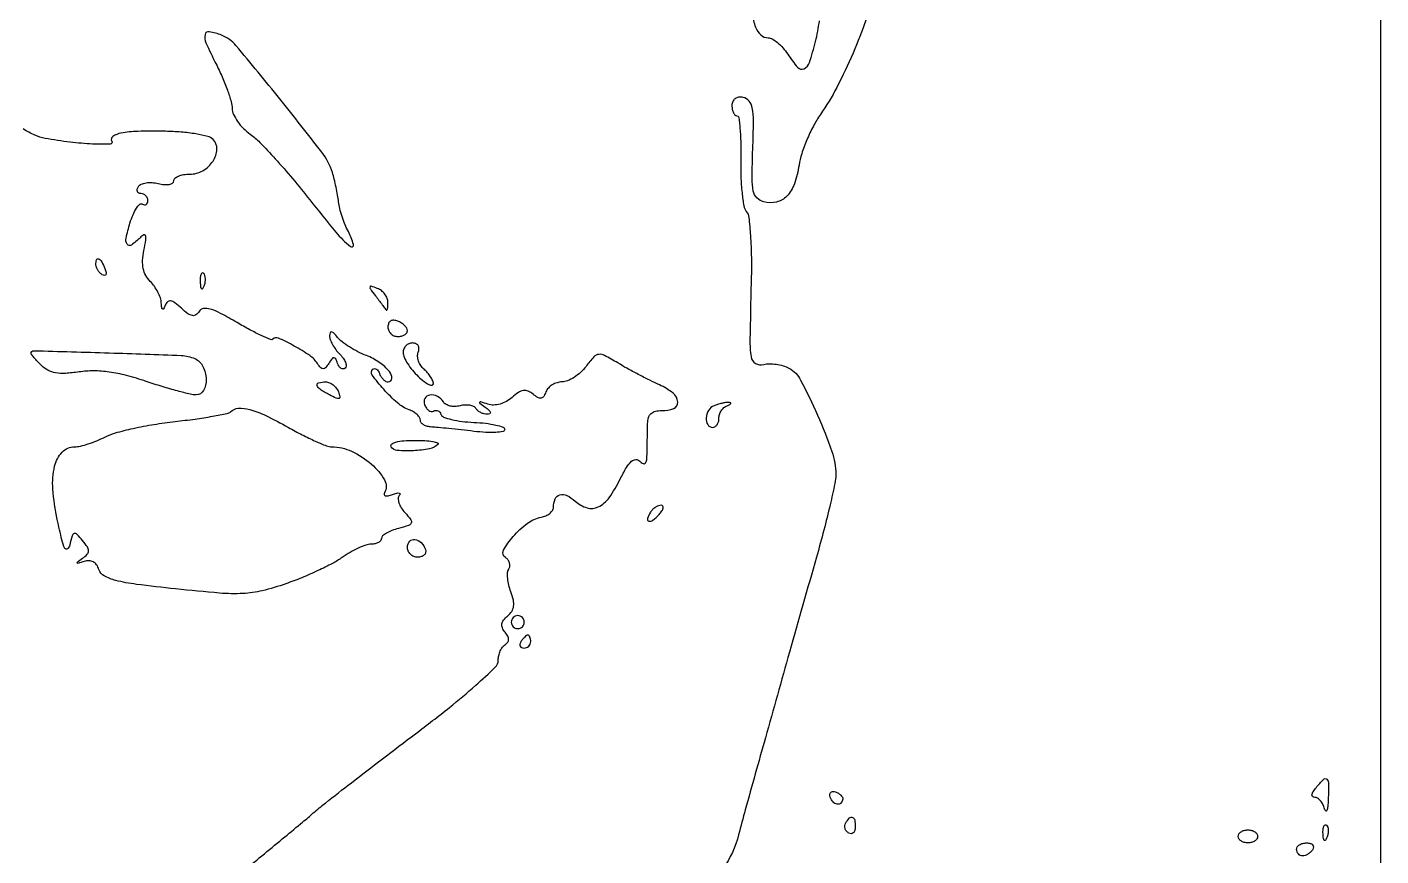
# Model space of a CAD drawing. Extents: x 0 to 353, y 0 to 448.
# Drawn here: x 144.4 to 353, y 122 to 249.7 of the extents above; entities that cross this region are included whole.
import ezdxf

# ---------------------------------------------------------------- set-up
doc = ezdxf.new("R2010")
doc.units = 0

msp = doc.modelspace()

# ---------------------------------------------------------------- linework, layer by layer
msp.add_lwpolyline([(0, 224), (0, 0), (176.5, 0), (353, 0), (353, 224), (353, 448), (176.5, 448), (0, 448)], close=True)
for points in [[(273.679324, 250.820033, -0.017482), (271.667561, 245.661514, -0.018277), (269.154398, 240.369389, -0.031537), (266.636598, 236.19711, 0.030332), (265.553303, 234.411706, 0.021271), (264.546635, 232.285496, 0.021541), (263.754434, 230.158792, 0.041318), (263.338059, 228.387794, -0.047362), (262.625412, 225.512761, -0.106977), (261.457385, 223.61096, -0.145486), (259.86785, 222.705202, -0.121789), (257.919519, 222.731297, -0.134735), (256.8618, 223.342023, -0.144177), (256.297616, 224.392348, -0.054756), (256.104717, 226.371843, -0.00626), (256.215995, 230.86138, 0.006625), (256.319149, 235.149319, 0.048339), (256.143137, 237.195701, 0.125372), (255.647491, 238.271192, 0.176553), (254.75, 238.80918, 0.074552), (254.032004, 238.839118, 0.127616), (253.47445, 238.628605, 0.140722), (253.124453, 238.192514, 0.099502), (253, 237.573324, 0.045708), (253.055166, 236.971133, 0.065645), (253.220313, 236.462254, 0.085694), (253.46346, 236.118684, 0.198641), (253.75, 236.000307, -0.375162), (254.042549, 235.745056, -0.011415), (254.238104, 234.017622, -0.017295), (254.358757, 231.838456, -0.010423), (254.35844, 229.250307, 0.014053), (254.377534, 226.574992, 0.018032), (254.552887, 224.119861, 0.016047), (254.835076, 222.109464, 0.12816), (255.219171, 221.264114, -0.143825), (255.60756, 220.334403, -0.01055), (255.855926, 217.548854, -0.013869), (255.993028, 214.131019, -0.009618), (255.966429, 210.264114, 0.00218), (255.77667, 201.542316, 0.042456), (255.958274, 198.854661, 0.226375), (256.637909, 197.85605, 0.198486), (257.897767, 197.683517, -0.06332), (258.768777, 197.796775, -0.036913), (259.821107, 197.721978, -0.036321), (260.881285, 197.487837, -0.050399), (261.780357, 197.117549, -0.150656), (263.590753, 195.288731, -0.01645), (266.187312, 189.891081, -0.019803), (268.398879, 184.287109, -0.083623), (269.005738, 180.739479, -0.05292), (268.861373, 179.345268, -0.005304), (268.131363, 176.073472, -0.006616), (267.16583, 172.184665, -0.005215), (266.021085, 168, 0.000425), (261.868795, 153.373065, 0.000578), (258.148345, 140.166492, 0.000401), (255.058231, 129.114526, 0.006064), (254.034194, 125.260524, -0.094155), (251.609549, 120.047307, -0.031161)], [(256.151141, 251.675628, 0.067648), (256.645891, 249.64521, 0.112014), (257.464932, 248.440793, 0.189858), (258.583936, 248, -0.131419), (259.223195, 247.829025, -0.042712), (260.03265, 247.265625, -0.039162), (260.864041, 246.45669, -0.035205), (261.591957, 245.5, 0.033465), (263.127192, 243.467638, 0.331304), (264.110314, 243.250784, 0.211626), (264.942258, 244.178639, 0.016796), (265.877544, 247.427962, 0.031633), (266.469683, 250.619831, 0.07719)], [(177.792869, 119.747785, 0.001234), (180.963567, 122.331108, 0.001239), (184.11728, 124.926656, 0.001209), (186.856697, 127.203822, 0.004964), (188.5, 128.604498, -0.012415), (190.352143, 130.13613, -0.001642), (194.364063, 133.268152, -0.001903), (199.148421, 136.948899, -0.001596), (204.25, 140.817163, 0.006863), (209.484232, 144.873562, 0.013416), (213.520686, 148.272402, 0.009611), (216.533116, 151.055818, 0.204186), (217, 152.151433, -0.054604), (217.077772, 152.861456, -0.049292), (217.308014, 153.563985, -0.052407), (217.646856, 154.155888, -0.098461), (218.048558, 154.530011, 0.094464), (218.452344, 154.900145, 0.163146), (218.592952, 155.328687, 0.125886), (218.459112, 155.838244, 0.046386), (218.036227, 156.456349, -0.070599), (217.628942, 157.11803, -0.143242), (217.552661, 157.719023, -0.128748), (217.812567, 158.309911, -0.051946), (218.433467, 158.944783, 0.074768), (219.070778, 159.65863, 0.111574), (219.362314, 160.439491, 0.089627), (219.320554, 161.394934, 0.035231), (218.938644, 162.661377, -0.032693), (218.620797, 163.696369, -0.035754), (218.452232, 164.733503, -0.038397), (218.440672, 165.630405, -0.123042), (218.620961, 166.195719, 0.111559), (218.774714, 166.642593, 0.100082), (218.730454, 167.131281, 0.09457), (218.494269, 167.586728, 0.087786), (218.101622, 167.937194, -0.396761), (217.800292, 169.061769, -0.057719), (219.285859, 171.192143, -0.051491), (221.508124, 173.236263, -0.113109), (223.609159, 174.163247, 0.055756), (224.332291, 174.388246, 0.065876), (224.944566, 174.759109, 0.077265), (225.358772, 175.212376, 0.147602), (225.5, 175.680362, -0.0992), (225.758578, 176.97085, -0.228146), (226.480596, 177.612685, -0.186805), (227.561696, 177.513713, -0.068838), (228.849251, 176.636426, 0.111133), (230.677087, 175.603895, 0.189245), (232.402135, 175.744311, 0.125506), (234.080067, 177.171989, 0.039183), (235.786213, 180.032695, -0.017498), (236.753151, 181.826292, -0.074691), (237.514532, 182.770643, -0.177001), (238.174819, 183.044204, -0.209957), (238.798948, 182.801052, 0.079438), (239.311016, 182.430156, 0.34315), (239.655823, 182.497474, 0.155227), (239.867746, 182.98657, 0.021713), (239.931846, 184.100919, -0.000461), (239.947851, 185.170596, -0.0003), (239.968203, 186.405288, -0.000302), (239.989503, 187.609412, -0.000577), (240.008313, 188.576656, -0.066082), (240.152922, 189.517108, -0.136001), (240.542155, 190.145057, -0.133573), (241.204671, 190.489965, -0.062709), (242.174339, 190.576656, 0.102971), (244.037648, 190.894839, 0.331669), (244.661836, 191.899472, 0.20716), (243.924737, 193.271124, 0.060835), (241.838075, 194.543677, -0.009015), (240.335846, 195.25851, -0.005363), (238.571831, 196.16101, -0.005367), (236.832178, 197.098679, -0.00923), (235.406454, 197.92173, 0.013162), (233.371393, 199.075304, 0.150423), (232.47642, 199.248128, 0.18483), (231.725809, 198.863642, 0.021943), (230.516381, 197.39228, -0.045436), (229.689126, 196.477008, -0.042425), (228.692011, 195.702732, -0.04526), (227.682319, 195.170644, -0.098956), (226.828543, 195, 0.073937), (226.061767, 194.885991, 0.064302), (225.320843, 194.551878, 0.066863), (224.716739, 194.057752, 0.096617), (224.351832, 193.474477, -0.052949), (223.993539, 192.772964, -0.205998), (223.596353, 192.509046, -0.18051), (223.093879, 192.598927, -0.039657), (222.364459, 193.112489, 0.070715), (221.583683, 193.592831, 0.141709), (220.87158, 193.685054, 0.111477), (220.104767, 193.383402, 0.034698), (219.12586, 192.613902, -0.057206), (218.255253, 191.99069, -0.058628), (217.273079, 191.587117, -0.062333), (216.284421, 191.439478, -0.085016), (215.394618, 191.570222, 0.004007), (214.317794, 191.912195, 0.29892), (214.149939, 191.863666, 0.433242), (214.165368, 191.722987, 0.005076), (215, 191.109645, -0.026931), (215.568656, 190.652197, -0.142017), (215.778248, 190.315924, -0.364221), (215.682329, 190.103059, -0.109435), (215.309017, 190.015313, -0.067911), (214.811912, 190.076645, -0.053111), (214.303381, 190.270671, -0.054304), (213.860169, 190.560491, -0.082588), (213.558021, 190.90612, 0.147827), (213.205965, 191.217206, 0.065833), (212.608457, 191.401178, 0.056882), (211.874889, 191.440514, 0.048966), (211.111863, 191.319002, -0.058638), (210.340578, 191.211384, -0.062485), (209.582409, 191.289993, -0.070112), (208.950743, 191.533626, -0.127969), (208.553842, 191.912882, 0.132893), (207.629566, 192.779099, 0.158147), (206.457635, 192.986366, 0.238292), (205.698267, 192.45957, 0.219119), (205.63617, 191.505744, 0.057474), (205.915408, 190.970983, 0.088162), (206.279014, 190.597443, 0.118586), (206.665856, 190.439814, 0.177954), (207.019375, 190.511974, -0.116759), (207.354329, 190.623387, -0.128516), (207.690895, 190.566657, -0.118219), (207.977125, 190.345445, -0.089169), (208.168227, 189.995318, 0.2294), (208.566146, 189.587202, 0.027734), (209.801924, 189.21628, 0.028455), (211.410749, 188.924773, 0.019717), (213.253638, 188.771603, -0.017466), (215.072933, 188.628634, -0.028092), (216.605756, 188.366269, -0.027199), (217.746625, 188.038113, -0.319318), (218, 187.681822, -0.362068), (217.739493, 187.369234, -0.029716), (216.604688, 187.230279, -0.029065), (215.071207, 187.223664, -0.017254), (213.25, 187.384905, 0.002592), (211.303123, 187.614968, 0.002704), (209.38125, 187.82146, 0.002598), (207.718366, 187.982308, 0.01188), (206.75, 188.047747, -0.053114), (206.080524, 188.148822, -0.070786), (205.514062, 188.386524, -0.088468), (205.132795, 188.717647, -0.171449), (205, 189.093534, 0.147105), (204.874202, 189.511861, 0.060107), (204.485938, 189.968823, 0.052443), (203.919512, 190.391994, 0.045407), (203.25, 190.712186, -0.090062), (201.464994, 191.770034, -0.031906), (199.342183, 193.863392, -0.025873), (197.583169, 196.052633, -0.381405), (197.677217, 196.956979, -0.183842), (197.94015, 197.060416, -0.15289), (198.229699, 196.9733, -0.102608), (198.505683, 196.689031, -0.05583), (198.720238, 196.25, 0.058403), (198.956879, 195.772007, 0.060239), (199.29558, 195.367188, 0.06678), (199.680228, 195.092353, 0.122364), (200.051949, 195, 0.410758), (200.596478, 195.538135, 0.178053), (200.221269, 196.596821, 0.069716), (198.669725, 198.009481, 0.056499), (196.678145, 199.062817, -0.024966), (195.369716, 199.652688, -0.0219), (194.066393, 200.394177, -0.022491), (192.948587, 201.16883, -0.059305), (192.25, 201.845503, 0.021042), (191.669573, 202.500731, 0.148028), (191.301807, 202.706376, 0.378206), (191.079611, 202.582899, 0.085311), (191, 202.119701, 0.090142), (191.107794, 201.526652, 0.035965), (191.454613, 200.773406, 0.034124), (191.955384, 199.994908, 0.036406), (192.547619, 199.309524, -0.040672), (193.090148, 198.670742, -0.061476), (193.439546, 198.031176, -0.08244), (193.556918, 197.487692, -0.22212), (193.410714, 197.130952, -0.172078), (193.111385, 197.003027, -0.156959), (192.785051, 197.085768, -0.108599), (192.477597, 197.387524, -0.059353), (192.242044, 197.863153, 0.029105), (191.946109, 198.564154, 0.285698), (191.685492, 198.726305, 0.232815), (191.382528, 198.577151, 0.020785), (190.878949, 197.863153, -0.033523), (190.38018, 197.19287, -0.212247), (190.005632, 197.013896, -0.222876), (189.633954, 197.175929, -0.036946), (189.150411, 197.815647, 0.098414), (187.946585, 199.058164, 0.025768), (185.574335, 200.524022, 0.01906), (183.119899, 201.751864, 0.312389), (182.262695, 201.596028, -0.304407), (181.908769, 201.526342, -0.009174), (180.46481, 202.162413, -0.015274), (178.732326, 203.029037, -0.009596), (176.759748, 204.141658, 0.011655), (174.216409, 205.562438, 0.050421), (172.615217, 206.211978, 0.106528), (171.574099, 206.28745, 0.222919), (170.909321, 205.853279, -0.101215), (170.420461, 205.334087, -0.200914), (169.878137, 205.214414, -0.115041), (169.186012, 205.513947, -0.024518), (168.16476, 206.350894, 0.021625), (167.155489, 207.187826, 0.116963), (166.508856, 207.473658, 0.237041), (166.045531, 207.339348, 0.111065), (165.682658, 206.811131, -0.026929), (165.438037, 206.284096, -0.431408), (165.267853, 206.237394, -0.233187), (165.135765, 206.445357, -0.015171), (165.078947, 207.178571, 0.071413), (164.933235, 207.937942, 0.035765), (164.54847, 208.838783, 0.034603), (164.00829, 209.731133, 0.042996), (163.383929, 210.473214, -0.069817), (162.685873, 211.399142, -0.076281), (162.295469, 212.454491, -0.064993), (162.204234, 213.715115, -0.034974), (162.402679, 215.263393, 0.009347), (162.698641, 216.901898, 0.11303), (162.65728, 217.536401, 0.481634), (162.382222, 217.647189, 0.067755), (161.81875, 217.21875, -0.042198), (160.483352, 216.091555, -0.416115), (159.828536, 216.205263, -0.209808), (159.640697, 217.148344, -0.020195), (160.249856, 219.462446, -0.025141), (160.717967, 220.75263, -0.044228), (161.248206, 221.754618, -0.061), (161.758173, 222.363809, -0.338494), (162.156255, 222.403429, 0.103372), (162.477811, 222.28694, 0.17908), (162.75215, 222.346232, 0.16573), (162.936116, 222.576036, 0.086865), (163, 222.940983, 0.099038), (162.919152, 223.345144, 0.097945), (162.688914, 223.688914, 0.097945), (162.345144, 223.919152, 0.099038), (161.940983, 224, -0.121237), (161.591382, 224.086034, -0.187457), (161.38931, 224.317552, -0.151622), (161.37319, 224.667559, -0.0748), (161.550077, 225.081027, -0.153269), (161.978995, 225.451976, -0.063318), (162.72426, 225.668229, -0.054518), (163.644932, 225.71155, -0.046031), (164.609094, 225.561975, 0.036928), (165.54218, 225.399803, 0.068039), (166.310664, 225.428717, 0.1058), (166.815248, 225.632769, 0.248878), (167, 225.980948, -0.221224), (167.181449, 226.37098, -0.077124), (167.72404, 226.700653, -0.058646), (168.521008, 226.925415, -0.039451), (169.464816, 227, 0.130929), (171.464554, 227.53278, 0.115802), (173.043526, 229.007672, 0.137571), (173.638319, 230.830155, 0.209791), (173.04326, 232.357359, 0.135386), (172.248744, 232.808618, 0.019754), (170.415275, 233.195374, 0.021137), (168.158478, 233.481527, 0.016708), (165.700619, 233.605615, 0.009907), (161.440439, 233.593766, 0.040028), (158.857584, 233.327812, 0.102547), (157.608796, 232.818865, 0.403183), (157.449444, 232.081802, -0.578745), (157.202508, 231.625147, -0.017016), (154.501515, 231.647387, -0.019848), (151.019742, 231.933368, -0.014408), (147.17459, 232.516302, -0.060849), (145.594494, 233.0065, -0.032839), (143.792034, 233.963333, -0.030826)]]:
    msp.add_lwpolyline(points, format="xyb")
for points in [[(173.483154, 244.033244, -0.014431), (174.446614, 241.987593, -0.015757), (175.260677, 239.948209, -0.015362), (175.846094, 238.167102, -0.071832), (176, 237.101338, 0.108931), (176.197332, 236.206321, 0.045285), (176.820556, 235.129164, 0.041978), (177.724631, 234.053487, 0.04232), (178.793382, 233.147125, -0.044909), (180.257213, 231.892649, -0.008807), (182.634713, 229.365487, -0.00928), (185.307479, 226.310227, -0.008486), (187.947633, 223.066615, 0.006785), (191.987021, 218.069324, 0.047139), (194.213391, 215.852596, 0.722654), (194.680401, 216.147028, 0.063183), (193.899213, 218.164354, -0.026349), (193.397259, 219.222406, -0.017865), (192.934035, 220.473682, -0.018032), (192.572529, 221.717876, -0.034027), (192.386833, 222.746053, 0.015459), (192.241052, 223.768913, 0.00883), (192.005178, 224.994425, 0.008813), (191.724078, 226.220184, 0.014443), (191.438017, 227.246053, 0.089023), (189.801609, 230.401593, 0.005682), (183.338814, 238.603689, 0.004464), (176.581759, 246.830204, 0.127642), (174.36622, 248.412963, 0.047593), (172.47568, 248.938818, 0.407557), (171.81697, 248.490266, 0.15665), (171.959409, 247.221703, 0.011609)], [(156.381557, 212.448062, -0.036408), (156.556862, 211.868281, -0.155351), (156.525685, 211.512472, -0.32948), (156.325929, 211.393111, -0.1144), (155.988546, 211.507079, -0.061454), (155.610411, 211.810572, -0.051183), (155.290385, 212.21498, -0.053277), (155.072509, 212.65395, -0.088797), (155, 213.059017, -0.079093), (155.117673, 213.798253, -0.444011), (155.441482, 213.942608, -0.168622), (155.894727, 213.51997, -0.029964)], [(171.078947, 210.416667, 0.018894), (171.137993, 209.670344, 0.168741), (171.279315, 209.37858, 0.470617), (171.461564, 209.395823, 0.054073), (171.683114, 209.8125, 0.051402), (171.839148, 210.359369, 0.05415), (171.876576, 210.916927, 0.060344), (171.797407, 211.402231, 0.126455), (171.604167, 211.729167, 0.296942), (171.385309, 211.77538, 0.208169), (171.200665, 211.592839, 0.077125), (171.089945, 211.112848, 0.028489)], [(198.075589, 208.272892, -0.001182), (198.616479, 207.563531, -0.001451), (199.118134, 206.898391, -0.001203), (199.536836, 206.337066, -0.010475), (199.717032, 206.083333, 0.479814), (199.822938, 206.074898, 0.128922), (199.916878, 206.247218, 0.043764), (199.98063, 206.654659, 0.016936), (200, 207.226345, 0.094374), (199.877483, 207.869665, 0.066826), (199.517826, 208.512895, 0.064713), (198.986052, 209.058528, 0.075796), (198.358556, 209.415903, 0.014961), (197.434489, 209.739132, 0.43305), (197.237675, 209.628842, 0.220455), (197.297749, 209.318625, 0.007142)], [(200, 203.468615, 0.10122), (200.114629, 202.908181, 0.098432), (200.440625, 202.431406, 0.097416), (200.927495, 202.112001, 0.096899), (201.5, 202, 0.057609), (202.073715, 202.066322, 0.076852), (202.559375, 202.262322, 0.095748), (202.884842, 202.552359, 0.164455), (203, 202.893011, 0.13875), (202.891374, 203.276919, 0.061199), (202.559375, 203.692784, 0.053891), (202.073796, 204.075237, 0.048303), (201.5, 204.361626, 0.075244), (200.885039, 204.496694, 0.151899), (200.407358, 204.382077, 0.166113), (200.106211, 204.027855, 0.094119)], [(202.333333, 199.517739, 0.107926), (202.490265, 198.799177, 0.033949), (203.01875, 197.826976, 0.032127), (203.773697, 196.791587, 0.030599), (204.666667, 195.843425, 0.022627), (205.563419, 195.074287, 0.05234), (206.314583, 194.604274, 0.11836), (206.797107, 194.496928, 0.409325), (207, 194.703241, 0.102212), (206.899233, 195.191022, 0.040666), (206.576836, 195.797319, 0.03808), (206.110652, 196.415501, 0.038973), (205.559441, 196.950668, -0.071608), (205.04973, 197.514418, -0.066075), (204.702888, 198.214179, -0.06997), (204.564756, 198.938286, -0.104173), (204.66643, 199.573113, 0.085479), (204.778567, 200.1383, 0.147151), (204.653054, 200.597371, 0.155597), (204.302594, 200.894355, 0.098888), (203.773655, 201, 0.10201), (203.224034, 200.886687, 0.098596), (202.756428, 200.564586, 0.097217), (202.443136, 200.083491, 0.096144)], [(170.25, 198.585004, -0.172012), (171.481495, 197.393284, -0.1059), (171.986156, 195.41776, -0.130621), (171.597374, 193.684673, -0.279546), (170.468455, 193, -0.058795), (169.54593, 193.108856, -0.007193), (167.571468, 193.611541, -0.00844), (165.235485, 194.284685, -0.006874), (162.757055, 195.081842, 0.017334), (159.689154, 195.998248, 0.028979), (157.049044, 196.527007, 0.033501), (154.670768, 196.700319, 0.038674), (152.403997, 196.537874, -0.022299), (150.308598, 196.318615, -0.057309), (148.789894, 196.40196, -0.077261), (147.615762, 196.795665, -0.077064), (146.615397, 197.52746, -0.00651), (145.996362, 198.162828, -0.009773), (145.474523, 198.73455, -0.005154), (145.051732, 199.226474, -0.176719), (145, 199.368271, -0.422408), (145.457536, 199.813219, -0.000779), (157.064254, 199.471272, -0.001925), (168.149038, 199.084699, -0.097706)], [(192.370506, 193.476861, -0.035579), (192.602939, 192.712709, -0.385819), (192.457824, 192.454668, -0.192214), (192.042006, 192.478702, -0.013467), (190.977495, 193.012045, -0.021649), (189.531946, 193.868143, -0.178579), (189.083485, 194.471244, -0.429399), (189.316459, 194.873253, -0.058665), (190.393011, 195, -0.097624), (190.969221, 194.886414, -0.066866), (191.548517, 194.552578, -0.064109), (192.042967, 194.059143, -0.073124)], [(184.653995, 188, 0.010093), (186.78914, 186.851193, 0.012793), (188.808157, 185.88125, 0.010854), (190.523659, 185.154826, 0.094996), (191.331213, 185, -0.109209), (194.400965, 184.321416, -0.070587), (197.465403, 182.330936, -0.081705), (199.47687, 179.89753, -0.277103), (199.451307, 177.921212, 0.206273), (199.410413, 177.64452, 0.285515), (199.588528, 177.477099, 0.104027), (200.040695, 177.481206, 0.032201), (200.698062, 177.670784, -0.024308), (201.348184, 177.869432, -0.104891), (201.749727, 177.885068, -0.395822), (201.859666, 177.739518, -0.158931), (201.747818, 177.490481, 0.190817), (201.578911, 177.042076, 0.075639), (201.690829, 176.381552, 0.060233), (202.047569, 175.622127, 0.04405), (202.610068, 174.878376, -0.021346), (203.521269, 173.780788, -0.265605), (203.589341, 173.264002, -0.222318), (203.176225, 172.882968, -0.015401), (201.61225, 172.438817, 0.030175), (200.611943, 172.122537, 0.042066), (199.767348, 171.713871, 0.048666), (199.173349, 171.278963, 0.213547), (199, 170.891592, -0.173944), (198.877951, 170.551379, -0.09336), (198.531284, 170.261905, -0.073654), (198.014804, 170.06602, -0.053919), (197.40437, 170, 0.082948), (196.599937, 169.865624, 0.024492), (195.435659, 169.400587, 0.023853), (194.157321, 168.740459, 0.023605), (192.943046, 167.959445, -0.033372), (191.447486, 167.038273, -0.012173), (189.218725, 165.931278, -0.012006), (186.715048, 164.835242, -0.014054), (184.288675, 163.920509, -0.022697), (180.604154, 162.832925, -0.048641), (177.673752, 162.406707, -0.032622), (174.0623, 162.471693, -0.005672), (167.268199, 163.116045, -0.005291), (161.230627, 163.82251, -0.030237), (158.061153, 164.423914, -0.062745), (156.276193, 165.123022, -0.193574), (155.467007, 166.103952, 0.074837), (155.113477, 166.823418, 0.115701), (154.601646, 167.28544, 0.119902), (153.952023, 167.461914, 0.08423), (153.198808, 167.354639, -0.004479), (152.245454, 167.059129, -0.352726), (152.10897, 167.114687, -0.376773), (152.139202, 167.253369, -0.004669), (152.935698, 167.829452, 0.046418), (153.656558, 168.448559, 0.192848), (153.868981, 168.969182, 0.150504), (153.686478, 169.575482, 0.025399), (152.953099, 170.556513, 0.017964), (152.0759, 171.539384, 0.291059), (151.66446, 171.639965, 0.243521), (151.347065, 171.310238, 0.013436), (150.964668, 169.882728, -0.151639), (150.609766, 169.285047, -0.498354), (150.229154, 169.358521, -0.055253), (149.757911, 170.669626, -0.006097), (149.053038, 173.785744, -0.032907), (148.367167, 178.500009, -0.078351), (148.641224, 182.020136, -0.132082), (149.811251, 184.178636, -0.204781), (151.728561, 185.006161, 0.057324), (152.605685, 185.110144, 0.020265), (153.825903, 185.451855, 0.019806), (155.147926, 185.939197, 0.021986), (156.380896, 186.514767, -0.052587), (157.997357, 187.152241, -0.01326), (160.74549, 187.836545, -0.013384), (163.945639, 188.454515, -0.013145), (167.193573, 188.904617, 0.006224), (170.276635, 189.288463, 0.009166), (172.972815, 189.708768, 0.005089), (175.22077, 190.125158, 0.149107), (175.729344, 190.39601, -0.183909), (176.930439, 190.934759, -0.080216), (178.696278, 190.753665, -0.047726), (181.169123, 189.829462, -0.015191)], [(250.25, 191.337719, 0.161605), (249.406519, 190.621525, 0.118456), (249.028666, 189.444276, 0.152487), (249.266132, 188.420317, 0.266094), (250, 188, 0.140362), (250.381338, 188.109202, 0.099913), (250.70625, 188.416146, 0.085122), (250.925077, 188.8752, 0.068857), (251, 189.416667, -0.080074), (251.093368, 189.995939, -0.064399), (251.367188, 190.565351, -0.065245), (251.772091, 191.039141, -0.087674), (252.25, 191.337719, 0.022106), (252.681352, 191.534363, 0.161045), (252.839063, 191.693942, 0.474363), (252.788961, 191.804438, 0.064902), (252.5, 191.842105, 0.037506), (252.028056, 191.806654, 0.017645), (251.426562, 191.693942, 0.017373), (250.801747, 191.530889, 0.023383)], [(207.706838, 185.373505, -0.151853), (206.421178, 184.697633, -0.033593), (203.919385, 184.407559, -0.030986), (201.443664, 184.441434, -0.239844), (200.484779, 185.024629, -0.394677), (200.562785, 185.41295, -0.089675), (201.228684, 185.727959, -0.046577), (202.441127, 185.935961, -0.019206), (204.10765, 186, -0.013956), (205.686487, 185.955924, -0.029138), (206.908006, 185.815967, -0.045803), (207.654247, 185.614347, -0.546554)], [(240.458881, 174.933469, 0.054386), (239.990359, 173.950813, 0.44121), (240.201009, 173.560407, 0.235763), (240.829127, 173.69962, 0.036267), (241.789427, 174.600859, 0.036357), (242.217338, 175.138842, 0.09576), (242.412089, 175.589002, 0.218285), (242.350678, 175.873691, 0.236389), (242.098444, 176, 0.09137), (241.674786, 175.921929, 0.053114), (241.212403, 175.686706, 0.050715), (240.783741, 175.341431, 0.059523)], [(205.770833, 169.1875, -0.134046), (205.795817, 168.735738, -0.144529), (205.585286, 168.348828, -0.119977), (205.158616, 168.089234, -0.077096), (204.583333, 168, -0.099038), (203.979073, 168.120875, -0.097945), (203.465104, 168.465104, -0.097945), (203.120875, 168.979073, -0.099038), (203, 169.583333, -0.190724), (203.346973, 170.459866, -0.244413), (204.153639, 170.742973, -0.165501), (205.122932, 170.250696, -0.113253)], [(219, 158, 0.099038), (219.076342, 157.618362, 0.097945), (219.29375, 157.29375, 0.097945), (219.618362, 157.076342, 0.099038), (220, 157, 0.099038), (220.381638, 157.076342, 0.097945), (220.70625, 157.29375, 0.097945), (220.923658, 157.618362, 0.099038), (221, 158, 0.099038), (220.923658, 158.381638, 0.097945), (220.70625, 158.70625, 0.097945), (220.381638, 158.923658, 0.099038), (220, 159, 0.099038), (219.618362, 158.923658, 0.097945), (219.29375, 158.70625, 0.097945), (219.076342, 158.381638, 0.099038)], [(220.5, 155, 0.082592), (220.343488, 154.6179, 0.161196), (220.3746, 154.29375, 0.182303), (220.586039, 154.078288, 0.108972), (220.940983, 154, 0.093332), (221.345238, 154.076123, 0.09642), (221.688914, 154.29375, 0.099167), (221.918938, 154.618444, 0.105053), (222, 155, 0.042167), (221.967655, 155.382849, 0.061769), (221.870461, 155.70625, 0.081139), (221.727648, 155.92554, 0.210953), (221.559017, 156, 0.151918), (221.34829, 155.934461, 0.038439), (221.066025, 155.70625, 0.035638), (220.768994, 155.382774, 0.029505)], [(344.883999, 130.75, -0.013336), (344.811699, 129.591885, -0.069126), (344.667734, 128.96875, -0.544712), (344.492297, 128.931693, -0.132213), (344.310674, 129.25, 0.052826), (344.057844, 129.919335, 0.061082), (343.679511, 130.485938, 0.07085), (343.239445, 130.870808, 0.145291), (342.804231, 131, -0.180612), (342.48076, 131.120785, -0.251573), (342.373106, 131.404093, -0.10959), (342.543243, 131.872967, -0.031592), (343, 132.5, -0.021174), (344.163485, 133.786925, -0.405784), (344.655443, 133.797959, -0.208367), (344.926627, 133.176401, -0.009056)], [(270.075, 130.725, -0.175736), (269.786965, 130.130242, -0.239194), (269.227257, 129.955686, -0.167686), (268.586752, 130.305209, -0.104687), (268.15, 131.05, -0.089632), (268.088424, 131.477775, -0.189618), (268.22, 131.78, -0.189618), (268.522225, 131.911576, -0.089632), (268.95, 131.85, -0.053161), (269.403407, 131.64317, -0.062883), (269.775469, 131.354531, -0.073742), (270.014704, 131.031991, -0.149613)], [(272, 126.440983, -0.067432), (271.925389, 125.890269, -0.140899), (271.701458, 125.524436, -0.190788), (271.36964, 125.397824, -0.136093), (270.983688, 125.510081, -0.090427), (270.639411, 125.820631, -0.095498), (270.434921, 126.22714, -0.099685), (270.401101, 126.665803, -0.108373), (270.542705, 127.069098, -0.050477), (271.13314, 127.838655, -0.315493), (271.592818, 127.933879, -0.25701), (271.914842, 127.519563, -0.039415)], [(334, 125, -0.148195), (333.884432, 124.618646, -0.098894), (333.559375, 124.29375, -0.082425), (333.073457, 124.074694, -0.064853), (332.5, 124, -0.064853), (331.926543, 124.074694, -0.082425), (331.440625, 124.29375, -0.098894), (331.115568, 124.618646, -0.148195), (331, 125, -0.148195), (331.115568, 125.381354, -0.098894), (331.440625, 125.70625, -0.082425), (331.926543, 125.925306, -0.064853), (332.5, 126, -0.064853), (333.073457, 125.925306, -0.082425), (333.559375, 125.70625, -0.098894), (333.884432, 125.381354, -0.148195)], [(344.683114, 124.8125, -0.054073), (344.461564, 124.395823, -0.470617), (344.279315, 124.37858, -0.168741), (344.137993, 124.670344, -0.018894), (344.078947, 125.416667, -0.028489), (344.089945, 126.112848, -0.077125), (344.200665, 126.592839, -0.208169), (344.385309, 126.77538, -0.296942), (344.604167, 126.729167, -0.126455), (344.797407, 126.402231, -0.060344), (344.876576, 125.916927, -0.05415), (344.839148, 125.359369, -0.051402)], [(342.5, 123, -0.06081), (342.193797, 122.617485, -0.051032), (341.7871, 122.29375, -0.053229), (341.346558, 122.073302, -0.089642), (340.940983, 122, -0.105429), (340.581949, 122.076556, -0.099231), (340.276414, 122.29375, -0.096318), (340.071618, 122.618268, -0.092995), (340, 123, -0.153634), (340.120018, 123.381379, -0.097988), (340.457961, 123.70625, -0.080552), (340.962904, 123.925455, -0.062283), (341.559017, 124, -0.066118), (342.110654, 123.926733, -0.138808), (342.478525, 123.70625, -0.191142), (342.607943, 123.379648, -0.139169)]]:
    msp.add_lwpolyline(points, format="xyb", close=True)

doc.saveas('drawing.dxf')
